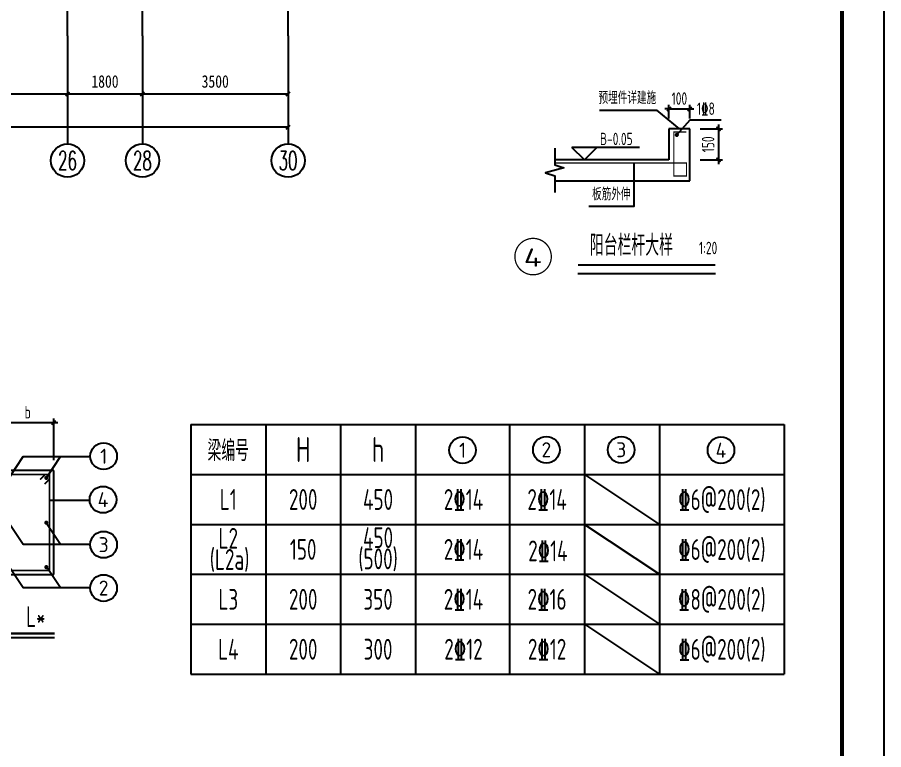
# Model space of a CAD drawing. Extents: x -144902 to 588294, y -160863 to 65494.
# Drawn here: x 138745 to 159567, y -45526 to -27920 of the extents above; entities that cross this region are included whole.
import ezdxf
from ezdxf.enums import TextEntityAlignment as Align

# ---------------------------------------------------------------- set-up
doc = ezdxf.new("R2010")
doc.units = 0
doc.header["$LTSCALE"] = 100
doc.linetypes.add('ACAD_ISO04W100', pattern=[30.5, 24, -3, 0.5, -3])
doc.layers.get('0').update_dxf_attribs({"linetype": 'CONTINUOUS'})
doc.layers.get('Defpoints').update_dxf_attribs({"linetype": 'CONTINUOUS'})
for name, color, linetype in [('1508', 2, 'CONTINUOUS'), ('AXIS', 3, 'CONTINUOUS'), ('AXIS_TEXT', 7, 'CONTINUOUS'), ('BBAR', 1, 'CONTINUOUS'), ('BDIM', 3, 'CONTINUOUS'), ('beam_dy', 7, 'CONTINUOUS'), ('BSET', 2, 'CONTINUOUS'), ('DIM', 3, 'CONTINUOUS'), ('DIM_ELEV', 3, 'CONTINUOUS'), ('DOTE', 253, 'ACAD_ISO04W100'), ('HATCH', 254, 'CONTINUOUS'), ('LAYER2', 7, 'CONTINUOUS'), ('PDIM', 3, 'CONTINUOUS'), ('S_BEAMDIMMASS', 2, 'CONTINUOUS'), ('TAB', 7, 'CONTINUOUS'), ('TEXT', 7, 'CONTINUOUS'), ('THICK', 6, 'CONTINUOUS'), ('THIN', 7, 'CONTINUOUS'), ('tk', 7, 'CONTINUOUS'), ('WALL', 255, 'CONTINUOUS')]:
    doc.layers.add(name, color=color, linetype=linetype)
doc.layers.add('REIN', color=6, linetype='CONTINUOUS', lineweight=18)
doc.styles.add('_HZTXT', font='complex.shx', dxfattribs={"width": 0.7, "bigfont": 'tssdchn.shx'})
doc.styles.add('COMP', font='tssdeng.shx', dxfattribs={"width": 0.7, "bigfont": 'tssdchn.shx'})
doc.styles.add('COMPLEX', font='COMPLEX')
doc.styles.add('DIM_FONT', font='SIMHEI.TTF', dxfattribs={"width": 0.8})
doc.styles.get("Standard").update_dxf_attribs({"font": 'tssdeng.shx', "width": 0.7, "bigfont": 'tssdchn.shx'})
doc.styles.add('TSSD_Dimension', font='Tssdeng.shx', dxfattribs={"width": 0.7, "bigfont": 'tssdchn.shx'})
doc.dimstyles.new('DIMN', dxfattribs={"dimtxt": 300, "dimasz": 100, "dimexe": 250, "dimexo": 300, "dimgap": 150, "dimtad": 1, "dimdec": 0, "dimzin": 0, "dimdsep": 46, "dimtxsty": 'DIM_FONT', "dimblk": 'ARCHTICK', "dimcen": 0.09, "dimclrt": 7, "dimazin": 2, "dimtfac": 1, "dimtdec": 0, "dimtix": 1, "dimtmove": 2, "dimatfit": 3, "dimfxl": 1, "dimtolj": 1, "dimtzin": 0, "dimarcsym": 0})
doc.dimstyles.new('TSSD_100_100', dxfattribs={"dimtxt": 300, "dimasz": 100, "dimexe": 100, "dimexo": 250, "dimgap": 100, "dimtad": 1, "dimdec": 0, "dimzin": 0, "dimdsep": 46, "dimtxsty": 'TSSD_Dimension', "dimblk": 'ARCHTICK', "dimcen": 0, "dimdle": 100, "dimclrt": 7, "dimadec": 0, "dimazin": 0, "dimtfac": 1, "dimtdec": 0, "dimtix": 1, "dimtmove": 2, "dimatfit": 3, "dimfxl": 1, "dimtolj": 1, "dimtzin": 0, "dimarcsym": 0})
doc.dimstyles.new('TSSD_20_100', dxfattribs={"dimtxt": 300, "dimasz": 100, "dimexe": 100, "dimexo": 250, "dimgap": 100, "dimtad": 1, "dimdec": 0, "dimlfac": 0.2, "dimzin": 0, "dimdsep": 46, "dimtxsty": 'TSSD_Dimension', "dimblk": 'ARCHTICK', "dimcen": 0, "dimdle": 100, "dimclrt": 7, "dimadec": 0, "dimazin": 0, "dimtfac": 1, "dimtdec": 0, "dimtix": 1, "dimtmove": 2, "dimatfit": 3, "dimfxl": 1, "dimtolj": 1, "dimtzin": 0, "dimarcsym": 0})

# ---------------------------------------------------------------- blocks, each defined once
blk = doc.blocks.new('A1tk')
at = {"layer": 'tk', "color": 5}
blk.add_lwpolyline([(0, 0), (0, 59400), (84100, 59400), (84100, 0)], close=True, dxfattribs=at)
at = {"layer": 'tk', "const_width": 100}
blk.add_lwpolyline([(2500, 1000), (83100, 1000), (83100, 58400), (2500, 58400)], close=True, dxfattribs=at)
blk = doc.blocks.new('_ArchTick')
at = {"color": 0, "linetype": 'ByBlock', "const_width": 0.4}
blk.add_lwpolyline([(-0.5, -0.5), (0.5, 0.5)], dxfattribs=at)
blk = doc.blocks.new('*D128')
at = {"layer": 'BDIM', "color": 0, "lineweight": -2}
for p, q in [((461349, -33029), (462799, -33029)), ((461449, -33930), (461449, -32929)), ((462699, -33930), (462699, -32929))]:
    blk.add_line(p, q, dxfattribs=at)
at = {"layer": 'Defpoints', "color": 0}
for p in [(462699, -33029), (461449, -34180), (462699, -34180)]:
    blk.add_point(p, dxfattribs=at)
at = {"layer": 'BDIM', "color": 0, "lineweight": -2, "xscale": 100, "yscale": 100, "zscale": 100, "rotation": 180}
blk.add_blockref('_ArchTick', (461449, -33029), dxfattribs=at)
at = {"layer": 'BDIM', "color": 0, "lineweight": -2, "xscale": 100, "yscale": 100, "zscale": 100}
blk.add_blockref('_ArchTick', (462699, -33029), dxfattribs=at)
at = {"layer": 'BDIM', "color": 7, "insert": (462074, -32779), "char_height": 300, "attachment_point": 5, "style": 'TSSD_Dimension'}
blk.add_mtext('\\A1;b', dxfattribs=at)
blk = doc.blocks.new('*D129')
at = {"layer": 'BDIM', "color": 0, "lineweight": -2}
for p, q in [((460552, -34080), (460552, -36780)), ((460902, -34180), (460452, -34180)), ((460902, -36680), (460452, -36680))]:
    blk.add_line(p, q, dxfattribs=at)
at = {"layer": 'Defpoints', "color": 0}
for p in [(461152, -34180), (460552, -36680), (461152, -36680)]:
    blk.add_point(p, dxfattribs=at)
at = {"layer": 'BDIM', "color": 0, "lineweight": -2, "xscale": 100, "yscale": 100, "zscale": 100}
for p, rotation in [((460552, -34180), 90), ((460552, -36680), 270)]:
    blk.add_blockref('_ArchTick', p, dxfattribs=dict(at, rotation=rotation))
at = {"layer": 'BDIM', "color": 7, "insert": (460302, -35430), "char_height": 300, "attachment_point": 5, "rotation": 90, "style": 'TSSD_Dimension'}
blk.add_mtext('\\A1;h', dxfattribs=at)
blk = doc.blocks.new('AXI0')
blk.add_circle((0, 0), 400)
blk.add_attdef('AXIS', text='', height=450).set_placement((0, 0), align=Align.MIDDLE)
blk = doc.blocks.new('*D1396')
at = {"layer": 'Defpoints', "color": 0}
for p in [(154906, -30598), (154906, -31348), (155597, -31348)]:
    blk.add_point(p, dxfattribs=at)
at = {"layer": 'DIM', "color": 0, "lineweight": -2}
for p, q in [((155156, -30598), (155697, -30598)), ((155597, -30498), (155597, -31448)), ((155156, -31348), (155697, -31348))]:
    blk.add_line(p, q, dxfattribs=at)
at = {"layer": 'DIM', "color": 0, "lineweight": -2, "xscale": 100, "yscale": 100, "zscale": 100}
for p, rotation in [((155597, -30598), 90), ((155597, -31348), 270)]:
    blk.add_blockref('_ArchTick', p, dxfattribs=dict(at, rotation=rotation))
at = {"layer": 'DIM', "color": 7, "insert": (155347, -30973), "char_height": 300, "attachment_point": 5, "rotation": 90, "style": 'TSSD_Dimension'}
blk.add_mtext('\\A1;150', dxfattribs=at)
blk = doc.blocks.new('*D1397')
at = {"layer": 'Defpoints', "color": 0}
for p in [(154906, -30123), (154406, -30598), (154906, -30598)]:
    blk.add_point(p, dxfattribs=at)
at = {"layer": 'DIM', "color": 0, "lineweight": -2}
for p, q in [((154406, -30123), (154306, -30123)), ((154406, -30348), (154406, -30023)), ((154406, -30123), (154906, -30123)), ((154906, -30348), (154906, -30023)), ((154906, -30123), (155006, -30123))]:
    blk.add_line(p, q, dxfattribs=at)
at = {"layer": 'DIM', "color": 0, "lineweight": -2, "xscale": 100, "yscale": 100, "zscale": 100}
blk.add_blockref('_ArchTick', (154406, -30123), dxfattribs=at)
at = {"layer": 'DIM', "color": 0, "lineweight": -2, "xscale": 100, "yscale": 100, "zscale": 100, "rotation": 180}
blk.add_blockref('_ArchTick', (154906, -30123), dxfattribs=at)
at = {"layer": 'DIM', "color": 7, "insert": (154656, -29873), "char_height": 300, "attachment_point": 5, "style": 'TSSD_Dimension'}
blk.add_mtext('\\A1;100', dxfattribs=at)
blk = doc.blocks.new('*D1591')
at = {"layer": 'AXIS', "color": 0, "lineweight": -2}
for p, q in [((4027, 3103), (4027, 950)), ((43127, 3103), (43127, 950)), ((43127, 1200), (4027, 1200))]:
    blk.add_line(p, q, dxfattribs=at)
at = {"layer": 'Defpoints', "color": 0}
for p in [(4027, 3403), (43127, 3403), (4027, 1200)]:
    blk.add_point(p, dxfattribs=at)
at = {"layer": 'AXIS', "color": 0, "lineweight": -2, "xscale": 100, "yscale": 100, "zscale": 100, "rotation": 180}
blk.add_blockref('_ArchTick', (4027, 1200), dxfattribs=at)
at = {"layer": 'AXIS', "color": 0, "lineweight": -2, "xscale": 100, "yscale": 100, "zscale": 100}
blk.add_blockref('_ArchTick', (43127, 1200), dxfattribs=at)
at = {"layer": 'AXIS', "color": 7, "insert": (23577, 1500), "char_height": 300, "attachment_point": 5, "style": 'DIM_FONT'}
blk.add_mtext('\\A1;39100', dxfattribs=at)
blk = doc.blocks.new('*D1592')
at = {"layer": 'AXIS', "color": 0, "lineweight": -2}
for p, q in [((39627, 3103), (39627, 1750)), ((43127, 3103), (43127, 1750)), ((43127, 2000), (39627, 2000))]:
    blk.add_line(p, q, dxfattribs=at)
at = {"layer": 'Defpoints', "color": 0}
for p in [(39627, 3403), (43127, 3403), (39627, 2000)]:
    blk.add_point(p, dxfattribs=at)
at = {"layer": 'AXIS', "color": 0, "lineweight": -2, "xscale": 100, "yscale": 100, "zscale": 100, "rotation": 180}
blk.add_blockref('_ArchTick', (39627, 2000), dxfattribs=at)
at = {"layer": 'AXIS', "color": 0, "lineweight": -2, "xscale": 100, "yscale": 100, "zscale": 100}
blk.add_blockref('_ArchTick', (43127, 2000), dxfattribs=at)
at = {"layer": 'AXIS', "color": 7, "insert": (41377, 2300), "char_height": 300, "attachment_point": 5, "style": 'DIM_FONT'}
blk.add_mtext('\\A1;3500', dxfattribs=at)
blk = doc.blocks.new('*D1593')
at = {"layer": 'AXIS', "color": 0, "lineweight": -2}
for p, q in [((37827, 3103), (37827, 1750)), ((39627, 3103), (39627, 1750)), ((39627, 2000), (37827, 2000))]:
    blk.add_line(p, q, dxfattribs=at)
at = {"layer": 'Defpoints', "color": 0}
for p in [(37827, 3403), (39627, 3403), (37827, 2000)]:
    blk.add_point(p, dxfattribs=at)
at = {"layer": 'AXIS', "color": 0, "lineweight": -2, "xscale": 100, "yscale": 100, "zscale": 100, "rotation": 180}
blk.add_blockref('_ArchTick', (37827, 2000), dxfattribs=at)
at = {"layer": 'AXIS', "color": 0, "lineweight": -2, "xscale": 100, "yscale": 100, "zscale": 100}
blk.add_blockref('_ArchTick', (39627, 2000), dxfattribs=at)
at = {"layer": 'AXIS', "color": 7, "insert": (38727, 2300), "char_height": 300, "attachment_point": 5, "style": 'DIM_FONT'}
blk.add_mtext('\\A1;1800', dxfattribs=at)
blk = doc.blocks.new('*D1594')
at = {"layer": 'AXIS', "color": 0, "lineweight": -2}
for p, q in [((33927, 3103), (33927, 1750)), ((37827, 3103), (37827, 1750)), ((37827, 2000), (33927, 2000))]:
    blk.add_line(p, q, dxfattribs=at)
at = {"layer": 'Defpoints', "color": 0}
for p in [(33927, 3403), (37827, 3403), (33927, 2000)]:
    blk.add_point(p, dxfattribs=at)
at = {"layer": 'AXIS', "color": 0, "lineweight": -2, "xscale": 100, "yscale": 100, "zscale": 100, "rotation": 180}
blk.add_blockref('_ArchTick', (33927, 2000), dxfattribs=at)
at = {"layer": 'AXIS', "color": 0, "lineweight": -2, "xscale": 100, "yscale": 100, "zscale": 100}
blk.add_blockref('_ArchTick', (37827, 2000), dxfattribs=at)
at = {"layer": 'AXIS', "color": 7, "insert": (35877, 2300), "char_height": 300, "attachment_point": 5, "style": 'DIM_FONT'}
blk.add_mtext('\\A1;3900', dxfattribs=at)
blk = doc.blocks.new('_AXISO')
blk.add_circle((0, 0), 0.5)
at = {"layer": 'AXIS_TEXT', "style": 'COMPLEX', "width": 1.041667}
blk.add_attdef('A', text='', height=0.56, dxfattribs=at).set_placement((-0.25, -0.28), (0.25, -0.28), align=Align.FIT)
blk = doc.blocks.new('2012120610254659')
at = {"layer": 'BBAR', "const_width": 40}
blk.add_lwpolyline([(2217.5, 4676.1), (2337.7, 4796.3), (2447.7, 4796.3), (2447.7, 2494.3), (1395.7, 2494.3), (1395.7, 4796.3), (2447.7, 4796.3), (2447.7, 4686.3), (2327.5, 4566.1)], dxfattribs=at)
at = {"layer": 'BBAR', "const_width": 50}
for points in [[(1448.4, 4718.5, 1), (1498.4, 4718.5, 1)], [(2344.9, 4718.5, 1), (2394.9, 4718.5, 1)], [(1448.4, 3642.1, 1), (1498.4, 3642.1, 1)], [(2344.9, 3642.1, 1), (2394.9, 3642.1, 1)], [(1448.4, 2572.1, 1), (1498.4, 2572.1, 1)], [(2344.9, 2572.1, 1), (2394.9, 2572.1, 1)]]:
    blk.add_lwpolyline(points, format="xyb", close=True, dxfattribs=at)
at = {"layer": 'BDIM'}
for p, q in [((2369.9, 4720.7), (2712.8, 5229.6)), ((3412.9, 4174.2), (2447.7, 4174.2)), ((2369.9, 3631.4), (2712.8, 3122.5)), ((2369.9, 2588.4), (2712.8, 2079.5))]:
    blk.add_line(p, q, dxfattribs=at)
for points in [[(1473.4, 4720.7), (1816.3, 5229.6), (3426.8, 5229.6)], [(1473.4, 3631.4), (1816.3, 3122.5), (3426.8, 3122.5)], [(1473.4, 2588.4), (1816.3, 2079.5), (3426.8, 2079.5)]]:
    blk.add_lwpolyline(points, dxfattribs=at)
at = {"layer": 'BSET'}
for p, q in [((2546.7, 4895.3), (1296.7, 4895.3)), ((1296.7, 2395.3), (1296.7, 4895.3)), ((2546.7, 2395.3), (2546.7, 4895.3)), ((1296.7, 2395.3), (2546.7, 2395.3))]:
    blk.add_line(p, q, dxfattribs=at)
at = {"layer": 'BSET', "color": 4}
blk.add_line((1393.3, 878.3), (2568.7, 878.3), dxfattribs=at)
at = {"layer": 'BSET', "color": 4, "const_width": 50}
blk.add_lwpolyline([(1393.3, 978.3), (2568.7, 978.3)], dxfattribs=at)
at = {"layer": 'LAYER2'}
for p, q in [((15304.3, 4800), (17104.3, 3600)), ((15304.3, 3600), (17104.3, 2400)), ((15304.3, 2400), (17104.3, 1200)), ((15304.3, 1200), (17104.3, 0))]:
    blk.add_line(p, q, dxfattribs=at)
at = {"layer": 'TAB'}
for p, q in [((5842.5, 6000), (20104.3, 6000)), ((5842.5, 6000), (5842.5, 0)), ((7642.5, 6000), (7642.5, 0)), ((9442.5, 6000), (9442.5, 0)), ((11242.5, 6000), (11242.5, 0)), ((13504.3, 6000), (13504.3, 0)), ((15304.3, 6000), (15304.3, 0)), ((17104.3, 6000), (17104.3, 0)), ((20104.3, 6000), (20104.3, 0)), ((5842.5, 4800), (20104.3, 4800)), ((5842.5, 3600), (20104.3, 3600)), ((5842.5, 2400), (20104.3, 2400)), ((5842.5, 2400), (20104.3, 2400)), ((5842.5, 1200), (20104.3, 1200)), ((5842.5, 0), (20104.3, 0))]:
    blk.add_line(p, q, dxfattribs=at)
at = {"layer": 'PDIM', "xscale": 0.8000000000465661, "yscale": 0.8000000000465661, "zscale": 0.8}
for p, values in [((12374.2, 5384.8), {'AXIS': '1'}), ((14386.9, 5395.1), {'AXIS': '2'}), ((16186.9, 5395.1), {'AXIS': '3'}), ((18584.1, 5384.8), {'AXIS': '4'}), ((3746.6, 5238.7), {'AXIS': '1'}), ((3732.2, 4195.2), {'AXIS': '4'}), ((3746.6, 3113.4), {'AXIS': '3'}), ((3746.6, 2070.4), {'AXIS': '2'})]:
    blk.add_blockref('AXI0', p, dxfattribs=at).add_auto_attribs(values)
at = {"layer": 'BSET', "color": 4, "width": 0.7}
blk.add_text('L*', height=500, dxfattribs=at).set_placement((1881.9, 1133.2))
at = {"layer": 'TEXT', "width": 0.7}
for s, height, p in [('梁编号', 500, (6742.5, 5400)), ('H', 600, (8542.5, 5400)), ('h', 600, (10342.5, 5400))]:
    blk.add_text(s, height=height, dxfattribs=at).set_placement(p, align=Align.MIDDLE)
at = {"layer": 'TEXT', "color": 210, "width": 0.7}
for s, p in [('L1', (6742.5, 4200)), ('200', (8542.5, 4200)), ('450', (10342.5, 4200)), ('2%%13214', (12394.6, 4200)), ('2%%13214', (14404.3, 4200)), ('%%1326@200(2)', (18604.3, 4200)), ('L2', (6742.5, 3265.9)), ('450', (10342.5, 3284.1)), ('150', (8542.5, 3000)), ('2%%13214', (12394.6, 3000)), ('2%%13214', (14424, 2964.7)), ('%%1326@200(2)', (18604.3, 3000)), ('(L2a)', (6773.8, 2759.1)), ('(500)', (10342.5, 2774))]:
    blk.add_text(s, height=500, dxfattribs=at).set_placement(p, align=Align.MIDDLE)
at = {"layer": 'TEXT', "color": 6, "width": 0.7}
for s, p in [('%%1328@200(2)', (18604.3, 1800)), ('L3', (6742.5, 1800)), ('200', (8542.5, 1800)), ('350', (10342.5, 1800)), ('2%%13214', (12394.6, 1800)), ('2%%13216', (14404.3, 1800)), ('L4', (6742.5, 600)), ('200', (8542.5, 600)), ('300', (10342.5, 600)), ('2%%13212', (12394.6, 600)), ('2%%13212', (14404.3, 600)), ('%%1326@200(2)', (18604.3, 600))]:
    blk.add_text(s, height=500, dxfattribs=at).set_placement(p, align=Align.MIDDLE)
at = {"layer": 'BDIM'}
dim = blk.add_linear_dim(base=(2546.7, 6045.9), p1=(1296.7, 4895.3), p2=(2546.7, 4895.3), text='b', dimstyle='TSSD_100_100', dxfattribs=at)
dim.commit()
dim.dimension.update_dxf_attribs({"geometry": '*D128', "text_midpoint": (1921.7, 6295.9), "insert": (-460151.9, 39075.1)})
dim = blk.add_linear_dim(base=(400, 2395.3), p1=(1000, 4895.3), p2=(1000, 2395.3), angle=90, text='h', dimstyle='TSSD_100_100', dxfattribs=at)
dim.commit()
dim.dimension.update_dxf_attribs({"geometry": '*D129', "text_midpoint": (150, 3645.3), "insert": (-460151.9, 39075.1)})
blk = doc.blocks.new('2012122711173158')
at = {"layer": 'AXIS'}
for p, q in [((37826.8, 3402.6, 0), (37826.8, 800, 0)), ((39626.8, 3402.6, 0), (39626.8, 800, 0)), ((43126.8, 3402.6, 0), (43126.8, 800, 0))]:
    blk.add_line(p, q, dxfattribs=at)
at = {"layer": 'DOTE'}
for p, q in [((43126.8, 3402.6, 0), (43126.8, 22802.6, 0)), ((37826.8, 3402.6, 0), (37826.8, 16202.6, 0)), ((39626.8, 3402.6, 0), (39626.8, 14902.6, 0))]:
    blk.add_line(p, q, dxfattribs=at)
at = {"layer": 'AXIS'}
ref = blk.add_blockref('_AXISO', (37826.8, 400, 0), dxfattribs=dict(at, xscale=800, yscale=800, zscale=800))
ref.add_attrib('A', '26', dxfattribs={"layer": 'AXIS_TEXT', "height": 452.55, "style": '_HZTXT', "width": 0.617647}).set_placement((37600.5, 173.7, 0), (38053.1, 173.7, 0), align=Align.FIT)
ref = blk.add_blockref('_AXISO', (39626.8, 400, 0), dxfattribs=dict(at, xscale=800, yscale=800, zscale=800))
ref.add_attrib('A', '28', dxfattribs={"layer": 'AXIS_TEXT', "height": 452.55, "style": '_HZTXT', "width": 0.617647}).set_placement((39400.5, 173.7, 0), (39853.1, 173.7, 0), align=Align.FIT)
ref = blk.add_blockref('_AXISO', (43126.8, 400, 0), dxfattribs=dict(at, xscale=800, yscale=800, zscale=800))
ref.add_attrib('A', '30', dxfattribs={"layer": 'AXIS_TEXT', "height": 452.55, "style": '_HZTXT', "width": 0.636364}).set_placement((42900.5, 173.7, 0), (43353.1, 173.7, 0), align=Align.FIT)
for p1, p2, distance, picture, middle in [((43126.8, 3402.6, 0), (4026.8, 3402.6, 0), 2202.6, '*D1591', (23576.8, 1500, 0)), ((37826.8, 3402.6, 0), (33926.8, 3402.6, 0), 1402.6, '*D1594', (35876.8, 2300, 0)), ((39626.8, 3402.6, 0), (37826.8, 3402.6, 0), 1402.6, '*D1593', (38726.8, 2300, 0)), ((43126.8, 3402.6, 0), (39626.8, 3402.6, 0), 1402.6, '*D1592', (41376.8, 2300, 0))]:
    dim = blk.add_aligned_dim(p1=p1, p2=p2, distance=distance, dimstyle='DIMN', dxfattribs=at)
    dim.commit()
    dim.dimension.update_dxf_attribs({"geometry": picture, "text_midpoint": middle})

msp = doc.modelspace()

# ---------------------------------------------------------------- linework, layer by layer
at = {"layer": 'AXIS', "const_width": 30.625}
msp.add_lwpolyline([(150703.485, -33671.602, 1), (151578.485, -33671.602, 1)], format="xyb", close=True, dxfattribs=at)
at = {"layer": 'DIM_ELEV'}
for p, q in [((152374.969, -31348.204), (152074.969, -31048.204)), ((153700.202, -31048.204), (152074.969, -31048.204)), ((152374.969, -31348.204), (152674.969, -31048.204))]:
    msp.add_line(p, q, dxfattribs=at)
at = {"layer": 'REIN', "const_width": 30}
msp.add_lwpolyline([(151659.615, -31423.68), (154827.587, -31423.68), (154827.587, -31736.697), (154523.955, -31736.697), (154523.955, -30675.927), (154827.587, -30675.927)], dxfattribs=at)
at = {"layer": 'REIN', "const_width": 50}
msp.add_lwpolyline([(154570.068, -30746.022, 1), (154620.068, -30746.022, 1)], format="xyb", close=True, dxfattribs=at)
at = {"layer": 'TEXT'}
for p in [(152736.711, -30154.879, 0), (154655.728, -30598.204)]:
    msp.add_line(p, (154113.71, -30154.879, 0), dxfattribs=at)
for points in [[(154595.068, -30746.022), (154913.141, -30384.389), (155661.139, -30384.389)], [(153558.87, -31423.68), (153558.87, -32465.809), (152478.479, -32465.809)], [(152218.077, -34080.152), (155521.97, -34080.152)]]:
    msp.add_lwpolyline(points, dxfattribs=at)
at = {"layer": 'TEXT', "const_width": 50}
msp.add_lwpolyline([(152218.077, -33874.529), (155521.97, -33874.529)], dxfattribs=at)
at = {"layer": 'THICK', "const_width": 50}
msp.add_lwpolyline([(154755.655, -30598.204), (154555.802, -30598.204)], dxfattribs=at)
at = {"layer": 'THIN'}
msp.add_lwpolyline([(151659.615, -31068.204), (151659.615, -31468.204), (151879.615, -31538.204), (151439.615, -31658.204), (151659.615, -31728.204), (151659.615, -32128.204)], dxfattribs=at)
at = {"layer": 'WALL'}
for p, q in [((154405.728, -30598.204), (154405.728, -30598.204)), ((154405.728, -30598.204), (154405.728, -31348.204)), ((154905.728, -30598.204), (154405.728, -30598.204)), ((154405.728, -30598.204), (154405.728, -30598.204)), ((154905.728, -31848.204), (154905.728, -30598.204)), ((154905.728, -30598.204), (154905.728, -30598.204)), ((154905.728, -30598.204), (154905.728, -30598.204)), ((154405.728, -31348.204), (151659.615, -31348.204)), ((151659.615, -31848.204), (154905.728, -31848.204))]:
    msp.add_line(p, q, dxfattribs=at)

# ---------------------------------------------------------------- block references
at = {"layer": '1508', "rotation": 270}
msp.add_blockref('A1tk', (100166.634, -844.592), dxfattribs=at)
at = {"layer": 'HATCH'}
msp.add_blockref('2012122711173158', (102124.361, -31763.504), dxfattribs=at)
at = {"layer": 'S_BEAMDIMMASS'}
msp.add_blockref('2012120610254659', (137072.684, -43710.288), dxfattribs=at)

# ---------------------------------------------------------------- texts
at = {"layer": 'beam_dy', "color": 4, "width": 0.7}
msp.add_text('1:20', height=300, dxfattribs=at).set_placement((155567.398, -33614.356), align=Align.RIGHT)
at = {"layer": 'DIM_ELEV', "width": 0.705882}
msp.add_text('B-0.05', height=297.5, dxfattribs=at).set_placement((152747.575, -30992.235))
at = {"layer": 'TEXT', "width": 0.7}
for s, p in [('预埋件详建施', (152713.384, -30093.593, 0)), ('1%%1328 ', (155077.218, -30357.078)), ('板筋外伸', (152558.93, -32408.803))]:
    msp.add_text(s, height=300, dxfattribs=at).set_placement(p, align=Align.BOTTOM_LEFT)
msp.add_text('阳台栏杆大样', height=500, dxfattribs=at).set_placement((152506.597, -33651.875))
at = {"layer": 'TEXT', "style": 'COMP', "width": 1.733333}
msp.add_attdef('4', text='1', height=437.5, dxfattribs=at).set_placement((150914.403, -33914.014), (151351.903, -33914.014), align=Align.FIT)

# ---------------------------------------------------------------- dimensions: what is measured, and where the dimension line sits
at = {"layer": 'DIM'}
dim = msp.add_linear_dim(base=(154905.728, -30123.234), p1=(154405.728, -30598.204), p2=(154905.728, -30598.204), dimstyle='TSSD_20_100', dxfattribs=at)
dim.commit()
dim.dimension.update_dxf_attribs({"geometry": '*D1397', "text_midpoint": (154655.728, -29873.234)})
dim = msp.add_linear_dim(base=(155596.933, -31348.204), p1=(154905.728, -30598.204), p2=(154905.728, -31348.204), angle=90, dimstyle='TSSD_20_100', dxfattribs=at)
dim.commit()
dim.dimension.update_dxf_attribs({"geometry": '*D1396', "text_midpoint": (155346.933, -30973.204)})

doc.saveas('drawing.dxf')
